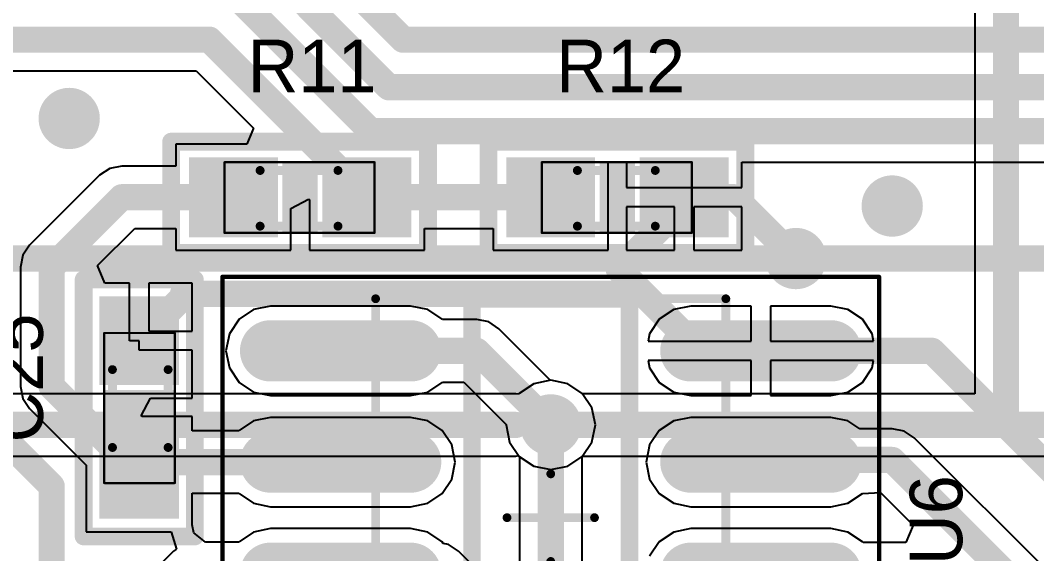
# Model space of a CAD drawing. Header units: millimetres. Extents: x 59 to 152, y 30 to 146.
# Drawn here: x 102.04 to 113.65, y 127.43 to 133.52 of the extents above; entities that cross this region are included whole.
import ezdxf

# ---------------------------------------------------------------- set-up
doc = ezdxf.new("R2010")
doc.units = ezdxf.units.MM
for name, color, linetype in [('BottomLayer', 5, 'Continuous'), ('BottomSolder', 6, 'Continuous'), ('Mechanical13', 56, 'Continuous'), ('Mechanical15', 56, 'Continuous'), ('Mechanical16', 56, 'Continuous'), ('Mechanical6', 56, 'Continuous'), ('MultiLayer', 9, 'Continuous'), ('TopLayer', 1, 'Continuous'), ('TopOverlay', 2, 'Continuous'), ('TopPaste', 8, 'Continuous'), ('TopSolder', 216, 'Continuous'), ('ViaHoleLayer', 16, 'Continuous')]:
    doc.layers.add(name, color=color, linetype=linetype)

# ---------------------------------------------------------------- blocks, each defined once
blk = doc.blocks.new('C0603_197')
at = {"layer": 'Mechanical16'}
for points, const_width in [([(0.864, 0.406), (-0.85, 0.406)], 0.0254), ([(-0.85, -0.4), (-0.85, 0.406)], 0.0254), ([(0.457, 0.33), (-0.432, 0.33)], 0.102), ([(0.864, -0.4), (0.864, 0.406)], 0.0254), ([(0.457, -0.306), (-0.432, -0.306)], 0.102), ([(0.864, -0.4), (-0.85, -0.4)], 0.0254)]:
    blk.add_lwpolyline(points, dxfattribs=dict(at, const_width=const_width))
for points, const_width in [([(-0.856, 0.406, 1), (-0.844, 0.406, 1)], 0.0127), ([(-0.856, 0.406, 1), (-0.844, 0.406, 1)], 0.0127), ([(-0.457, 0.33, 1), (-0.407, 0.33, 1)], 0.0508), ([(0.432, 0.33, 1), (0.483, 0.33, 1)], 0.0508), ([(0.857, 0.406, 1), (0.87, 0.406, 1)], 0.0127), ([(0.857, 0.406, 1), (0.87, 0.406, 1)], 0.0127), ([(-0.457, -0.306, 1), (-0.407, -0.306, 1)], 0.0508), ([(0.432, -0.306, 1), (0.483, -0.306, 1)], 0.0508), ([(-0.856, -0.4, 1), (-0.844, -0.4, 1)], 0.0127), ([(-0.856, -0.4, 1), (-0.844, -0.4, 1)], 0.0127), ([(0.857, -0.4, 1), (0.87, -0.4, 1)], 0.0127), ([(0.857, -0.4, 1), (0.87, -0.4, 1)], 0.0127)]:
    blk.add_lwpolyline(points, format="xyb", close=True, dxfattribs=dict(at, const_width=const_width))
for points in [[(-0.838, -0.401), (-0.431, -0.401), (-0.838, 0.405), (-0.431, 0.405)], [(0.432, -0.401), (0.839, -0.401), (0.432, 0.405), (0.839, 0.405)]]:
    blk.add_solid(points, dxfattribs=at)
at = {"layer": 'Mechanical6'}
blk.add_solid([(-0.2, -0.4), (0.203, -0.4), (-0.2, 0.406), (0.203, 0.406)], dxfattribs=at)
at = {"layer": 'TopLayer'}
for points in [[(-1.219, -0.406), (-0.305, -0.406), (-1.219, 0.406), (-0.305, 0.406)], [(0.305, -0.406), (1.219, -0.406), (0.305, 0.406), (1.219, 0.406)]]:
    blk.add_solid(points, dxfattribs=at)
at = {"layer": 'TopOverlay', "const_width": 0.203}
for points in [[(1.473, 0.635), (-1.46, 0.635)], [(-1.46, -0.635), (-1.46, 0.635)], [(1.473, -0.635), (1.473, 0.635)], [(1.473, -0.635), (-1.46, -0.635)]]:
    blk.add_lwpolyline(points, dxfattribs=at)
at = {"layer": 'TopOverlay', "const_width": 0.102}
for points in [[(-1.511, 0.635, 1), (-1.41, 0.635, 1)], [(-1.511, 0.635, 1), (-1.41, 0.635, 1)], [(1.422, 0.635, 1), (1.524, 0.635, 1)], [(1.422, 0.635, 1), (1.524, 0.635, 1)], [(-1.511, -0.635, 1), (-1.41, -0.635, 1)], [(-1.511, -0.635, 1), (-1.41, -0.635, 1)], [(1.422, -0.635, 1), (1.524, -0.635, 1)], [(1.422, -0.635, 1), (1.524, -0.635, 1)]]:
    blk.add_lwpolyline(points, format="xyb", close=True, dxfattribs=at)
at = {"layer": 'TopPaste'}
for points in [[(-1.219, -0.406), (-0.305, -0.406), (-1.219, 0.406), (-0.305, 0.406)], [(0.305, -0.406), (1.219, -0.406), (0.305, 0.406), (1.219, 0.406)]]:
    blk.add_solid(points, dxfattribs=at)
at = {"layer": 'TopSolder'}
for points in [[(-1.269, -0.456), (-0.255, -0.456), (-1.269, 0.456), (-0.255, 0.456)], [(0.255, -0.456), (1.269, -0.456), (0.255, 0.456), (1.269, 0.456)]]:
    blk.add_solid(points, dxfattribs=at)
blk = doc.blocks.new('R0603_263')
at = {"layer": 'Mechanical16'}
for points, const_width in [([(-0.85, 0.406), (-0.85, -0.4)], 0.0254), ([(0.864, 0.406), (-0.85, 0.406)], 0.0254), ([(0.457, 0.33), (-0.432, 0.33)], 0.102), ([(0.864, 0.406), (0.864, -0.4)], 0.0254), ([(0.457, -0.306), (-0.432, -0.306)], 0.102), ([(0.864, -0.4), (-0.85, -0.4)], 0.0254)]:
    blk.add_lwpolyline(points, dxfattribs=dict(at, const_width=const_width))
for points, const_width in [([(-0.856, 0.406, 1), (-0.844, 0.406, 1)], 0.0127), ([(-0.856, 0.406, 1), (-0.844, 0.406, 1)], 0.0127), ([(-0.457, 0.33, 1), (-0.407, 0.33, 1)], 0.0508), ([(0.432, 0.33, 1), (0.483, 0.33, 1)], 0.0508), ([(0.857, 0.406, 1), (0.87, 0.406, 1)], 0.0127), ([(0.857, 0.406, 1), (0.87, 0.406, 1)], 0.0127), ([(-0.457, -0.306, 1), (-0.407, -0.306, 1)], 0.0508), ([(0.432, -0.306, 1), (0.483, -0.306, 1)], 0.0508), ([(-0.856, -0.4, 1), (-0.844, -0.4, 1)], 0.0127), ([(-0.856, -0.4, 1), (-0.844, -0.4, 1)], 0.0127), ([(0.857, -0.4, 1), (0.87, -0.4, 1)], 0.0127), ([(0.857, -0.4, 1), (0.87, -0.4, 1)], 0.0127)]:
    blk.add_lwpolyline(points, format="xyb", close=True, dxfattribs=dict(at, const_width=const_width))
for points in [[(-0.838, -0.401), (-0.432, -0.401), (-0.838, 0.406), (-0.432, 0.406)], [(0.432, -0.401), (0.838, -0.401), (0.432, 0.406), (0.838, 0.406)]]:
    blk.add_solid(points, dxfattribs=at)
at = {"layer": 'Mechanical6'}
blk.add_solid([(-0.2, -0.4), (0.203, -0.4), (-0.2, 0.406), (0.203, 0.406)], dxfattribs=at)
at = {"layer": 'TopLayer'}
for points in [[(-1.219, -0.406), (-0.305, -0.406), (-1.219, 0.406), (-0.305, 0.406)], [(0.305, -0.406), (1.219, -0.406), (0.305, 0.406), (1.219, 0.406)]]:
    blk.add_solid(points, dxfattribs=at)
at = {"layer": 'TopOverlay', "const_width": 0.203}
for points in [[(-1.46, 0.635), (-1.46, -0.635)], [(1.473, 0.635), (-1.46, 0.635)], [(1.473, 0.635), (1.473, -0.635)], [(1.473, -0.635), (-1.46, -0.635)]]:
    blk.add_lwpolyline(points, dxfattribs=at)
at = {"layer": 'TopOverlay', "const_width": 0.102}
for points in [[(-1.511, 0.635, 1), (-1.41, 0.635, 1)], [(-1.511, 0.635, 1), (-1.41, 0.635, 1)], [(1.422, 0.635, 1), (1.524, 0.635, 1)], [(1.422, 0.635, 1), (1.524, 0.635, 1)], [(-1.511, -0.635, 1), (-1.41, -0.635, 1)], [(-1.511, -0.635, 1), (-1.41, -0.635, 1)], [(1.422, -0.635, 1), (1.524, -0.635, 1)], [(1.422, -0.635, 1), (1.524, -0.635, 1)]]:
    blk.add_lwpolyline(points, format="xyb", close=True, dxfattribs=at)
at = {"layer": 'TopPaste'}
for points in [[(-1.219, -0.406), (-0.305, -0.406), (-1.219, 0.406), (-0.305, 0.406)], [(0.305, -0.406), (1.219, -0.406), (0.305, 0.406), (1.219, 0.406)]]:
    blk.add_solid(points, dxfattribs=at)
at = {"layer": 'TopSolder'}
for points in [[(-1.269, -0.456), (-0.255, -0.456), (-1.269, 0.456), (-0.255, 0.456)], [(0.255, -0.456), (1.269, -0.456), (0.255, 0.456), (1.269, 0.456)]]:
    blk.add_solid(points, dxfattribs=at)
blk = doc.blocks.new('R0603_264')
at = {"layer": 'Mechanical16'}
for points, const_width in [([(-0.85, 0.406), (-0.85, -0.4)], 0.0254), ([(0.864, 0.406), (-0.85, 0.406)], 0.0254), ([(0.457, 0.33), (-0.432, 0.33)], 0.102), ([(0.864, 0.406), (0.864, -0.4)], 0.0254), ([(0.457, -0.306), (-0.432, -0.306)], 0.102), ([(0.864, -0.4), (-0.85, -0.4)], 0.0254)]:
    blk.add_lwpolyline(points, dxfattribs=dict(at, const_width=const_width))
for points, const_width in [([(-0.856, 0.406, 1), (-0.844, 0.406, 1)], 0.0127), ([(-0.856, 0.406, 1), (-0.844, 0.406, 1)], 0.0127), ([(-0.457, 0.33, 1), (-0.407, 0.33, 1)], 0.0508), ([(0.432, 0.33, 1), (0.483, 0.33, 1)], 0.0508), ([(0.857, 0.406, 1), (0.87, 0.406, 1)], 0.0127), ([(0.857, 0.406, 1), (0.87, 0.406, 1)], 0.0127), ([(-0.457, -0.306, 1), (-0.407, -0.306, 1)], 0.0508), ([(0.432, -0.306, 1), (0.483, -0.306, 1)], 0.0508), ([(-0.856, -0.4, 1), (-0.844, -0.4, 1)], 0.0127), ([(-0.856, -0.4, 1), (-0.844, -0.4, 1)], 0.0127), ([(0.857, -0.4, 1), (0.87, -0.4, 1)], 0.0127), ([(0.857, -0.4, 1), (0.87, -0.4, 1)], 0.0127)]:
    blk.add_lwpolyline(points, format="xyb", close=True, dxfattribs=dict(at, const_width=const_width))
for points in [[(-0.837, -0.4), (-0.431, -0.4), (-0.837, 0.406), (-0.431, 0.406)], [(0.433, -0.4), (0.839, -0.4), (0.433, 0.406), (0.839, 0.406)]]:
    blk.add_solid(points, dxfattribs=at)
at = {"layer": 'Mechanical6'}
blk.add_solid([(-0.2, -0.4), (0.203, -0.4), (-0.2, 0.406), (0.203, 0.406)], dxfattribs=at)
at = {"layer": 'TopLayer'}
for points in [[(-1.219, -0.406), (-0.305, -0.406), (-1.219, 0.406), (-0.305, 0.406)], [(0.305, -0.406), (1.219, -0.406), (0.305, 0.406), (1.219, 0.406)]]:
    blk.add_solid(points, dxfattribs=at)
at = {"layer": 'TopOverlay', "const_width": 0.203}
for points in [[(-1.46, 0.635), (-1.46, -0.635)], [(1.473, 0.635), (-1.46, 0.635)], [(1.473, 0.635), (1.473, -0.635)], [(1.473, -0.635), (-1.46, -0.635)]]:
    blk.add_lwpolyline(points, dxfattribs=at)
at = {"layer": 'TopOverlay', "const_width": 0.102}
for points in [[(-1.511, 0.635, 1), (-1.41, 0.635, 1)], [(-1.511, 0.635, 1), (-1.41, 0.635, 1)], [(1.422, 0.635, 1), (1.524, 0.635, 1)], [(1.422, 0.635, 1), (1.524, 0.635, 1)], [(-1.511, -0.635, 1), (-1.41, -0.635, 1)], [(-1.511, -0.635, 1), (-1.41, -0.635, 1)], [(1.422, -0.635, 1), (1.524, -0.635, 1)], [(1.422, -0.635, 1), (1.524, -0.635, 1)]]:
    blk.add_lwpolyline(points, format="xyb", close=True, dxfattribs=at)
at = {"layer": 'TopPaste'}
for points in [[(-1.219, -0.406), (-0.305, -0.406), (-1.219, 0.406), (-0.305, 0.406)], [(0.305, -0.406), (1.219, -0.406), (0.305, 0.406), (1.219, 0.406)]]:
    blk.add_solid(points, dxfattribs=at)
at = {"layer": 'TopSolder'}
for points in [[(-1.269, -0.456), (-0.255, -0.456), (-1.269, 0.456), (-0.255, 0.456)], [(0.255, -0.456), (1.269, -0.456), (0.255, 0.456), (1.269, 0.456)]]:
    blk.add_solid(points, dxfattribs=at)
blk = doc.blocks.new('ADI_R_8_N_308')
at = {"layer": 'Mechanical13', "const_width": 0.1}
for points in [[(2, 2.5), (-2, 2.5)], [(-2, 2.5), (-2, -2.5)], [(2, 2.5), (2, -2.5)], [(2, -2.5), (-2, -2.5)]]:
    blk.add_lwpolyline(points, dxfattribs=at)
at = {"layer": 'Mechanical13'}
for points, const_width in [([(-2.025, 2.5, 1), (-1.975, 2.5, 1)], 0.05), ([(-2.025, 2.5, 1), (-1.975, 2.5, 1)], 0.05), ([(1.975, 2.5, 1), (2.025, 2.5, 1)], 0.05), ([(1.975, 2.5, 1), (2.025, 2.5, 1)], 0.05), ([(-0.6, 1.6, 1), (-1.6, 1.6, 1)], 0.1), ([(-1.625, 1.6, 1), (-1.575, 1.6, 1)], 0.05), ([(-0.625, 1.6, 1), (-0.575, 1.6, 1)], 0.05), ([(-2.025, -2.5, 1), (-1.975, -2.5, 1)], 0.05), ([(-2.025, -2.5, 1), (-1.975, -2.5, 1)], 0.05), ([(1.975, -2.5, 1), (2.025, -2.5, 1)], 0.05), ([(1.975, -2.5, 1), (2.025, -2.5, 1)], 0.05)]:
    blk.add_lwpolyline(points, format="xyb", close=True, dxfattribs=dict(at, const_width=const_width))
at = {"layer": 'Mechanical15'}
for points, const_width in [([(3.75, 2.75), (-3.75, 2.75)], 0.05), ([(-3.75, 2.75), (-3.75, -2.75)], 0.05), ([(3.75, 2.75), (3.75, -2.75)], 0.05), ([(0, 0.5), (0, -0.5)], 0.1), ([(0.5, 0), (-0.5, 0)], 0.1), ([(3.75, -2.75), (-3.75, -2.75)], 0.05)]:
    blk.add_lwpolyline(points, dxfattribs=dict(at, const_width=const_width))
for points, const_width in [([(-3.762, 2.75, 1), (-3.738, 2.75, 1)], 0.025), ([(-3.762, 2.75, 1), (-3.738, 2.75, 1)], 0.025), ([(3.738, 2.75, 1), (3.762, 2.75, 1)], 0.025), ([(3.738, 2.75, 1), (3.762, 2.75, 1)], 0.025), ([(-0.025, 0.5, 1), (0.025, 0.5, 1)], 0.05), ([(-0.525, 0, 1), (-0.475, 0, 1)], 0.05), ([(0.475, 0, 1), (0.525, 0, 1)], 0.05), ([(-0.025, -0.5, 1), (0.025, -0.5, 1)], 0.05), ([(-3.762, -2.75, 1), (-3.738, -2.75, 1)], 0.025), ([(-3.762, -2.75, 1), (-3.738, -2.75, 1)], 0.025), ([(3.738, -2.75, 1), (3.762, -2.75, 1)], 0.025), ([(3.738, -2.75, 1), (3.762, -2.75, 1)], 0.025)]:
    blk.add_lwpolyline(points, format="xyb", close=True, dxfattribs=dict(at, const_width=const_width))
at = {"layer": 'TopLayer', "const_width": 0.6}
for points in [[(-3.2, 1.905), (-1.6, 1.905)], [(1.6, 1.905), (3.2, 1.905)], [(-3.2, 0.635), (-1.6, 0.635)], [(1.6, 0.635), (3.2, 0.635)], [(-3.2, -0.635), (-1.6, -0.635)], [(1.6, -0.635), (3.2, -0.635)], [(-3.2, -1.905), (-1.6, -1.905)], [(1.6, -1.905), (3.2, -1.905)]]:
    blk.add_lwpolyline(points, dxfattribs=at)
at = {"layer": 'TopLayer', "const_width": 0.3}
for points in [[(-3.35, 1.905, 1), (-3.05, 1.905, 1)], [(-1.75, 1.905, 1), (-1.45, 1.905, 1)], [(1.45, 1.905, 1), (1.75, 1.905, 1)], [(3.05, 1.905, 1), (3.35, 1.905, 1)], [(-3.35, 0.635, 1), (-3.05, 0.635, 1)], [(-1.75, 0.635, 1), (-1.45, 0.635, 1)], [(1.45, 0.635, 1), (1.75, 0.635, 1)], [(3.05, 0.635, 1), (3.35, 0.635, 1)], [(-3.35, -0.635, 1), (-3.05, -0.635, 1)], [(-1.75, -0.635, 1), (-1.45, -0.635, 1)], [(1.45, -0.635, 1), (1.75, -0.635, 1)], [(3.05, -0.635, 1), (3.35, -0.635, 1)], [(-3.35, -1.905, 1), (-3.05, -1.905, 1)], [(-1.75, -1.905, 1), (-1.45, -1.905, 1)], [(1.45, -1.905, 1), (1.75, -1.905, 1)], [(3.05, -1.905, 1), (3.35, -1.905, 1)]]:
    blk.add_lwpolyline(points, format="xyb", close=True, dxfattribs=at)
at = {"layer": 'TopOverlay'}
for points, const_width in [([(-2.275, 2.755, 1), (-2.525, 2.755, 1)], 0.25), ([(-2.588, 2.755, 1), (-2.463, 2.755, 1)], 0.125), ([(-2.337, 2.755, 1), (-2.213, 2.755, 1)], 0.125), ([(-0.95, 2.5, 1), (-0.85, 2.5, 1)], 0.1), ([(-0.95, 2.5, 1), (-0.85, 2.5, 1)], 0.1), ([(0.85, 2.5, 1), (0.95, 2.5, 1)], 0.1), ([(0.85, 2.5, 1), (0.95, 2.5, 1)], 0.1), ([(-0.95, -2.5, 1), (-0.85, -2.5, 1)], 0.1), ([(-0.95, -2.5, 1), (-0.85, -2.5, 1)], 0.1), ([(0.85, -2.5, 1), (0.95, -2.5, 1)], 0.1), ([(0.85, -2.5, 1), (0.95, -2.5, 1)], 0.1)]:
    blk.add_lwpolyline(points, format="xyb", close=True, dxfattribs=dict(at, const_width=const_width))
at = {"layer": 'TopOverlay', "const_width": 0.2}
for points in [[(0.9, 2.5), (-0.9, 2.5)], [(-0.9, 2.5), (-0.9, -2.5)], [(0.9, 2.5), (0.9, -2.5)], [(0.9, -2.5), (-0.9, -2.5)]]:
    blk.add_lwpolyline(points, dxfattribs=at)
at = {"layer": 'TopPaste', "const_width": 0.6}
for points in [[(-3.2, 1.905), (-1.6, 1.905)], [(1.6, 1.905), (3.2, 1.905)], [(-3.2, 0.635), (-1.6, 0.635)], [(1.6, 0.635), (3.2, 0.635)], [(-3.2, -0.635), (-1.6, -0.635)], [(1.6, -0.635), (3.2, -0.635)], [(-3.2, -1.905), (-1.6, -1.905)], [(1.6, -1.905), (3.2, -1.905)]]:
    blk.add_lwpolyline(points, dxfattribs=at)
at = {"layer": 'TopPaste', "const_width": 0.3}
for points in [[(-3.35, 1.905, 1), (-3.05, 1.905, 1)], [(-1.75, 1.905, 1), (-1.45, 1.905, 1)], [(1.45, 1.905, 1), (1.75, 1.905, 1)], [(3.05, 1.905, 1), (3.35, 1.905, 1)], [(-3.35, 0.635, 1), (-3.05, 0.635, 1)], [(-1.75, 0.635, 1), (-1.45, 0.635, 1)], [(1.45, 0.635, 1), (1.75, 0.635, 1)], [(3.05, 0.635, 1), (3.35, 0.635, 1)], [(-3.35, -0.635, 1), (-3.05, -0.635, 1)], [(-1.75, -0.635, 1), (-1.45, -0.635, 1)], [(1.45, -0.635, 1), (1.75, -0.635, 1)], [(3.05, -0.635, 1), (3.35, -0.635, 1)], [(-3.35, -1.905, 1), (-3.05, -1.905, 1)], [(-1.75, -1.905, 1), (-1.45, -1.905, 1)], [(1.45, -1.905, 1), (1.75, -1.905, 1)], [(3.05, -1.905, 1), (3.35, -1.905, 1)]]:
    blk.add_lwpolyline(points, format="xyb", close=True, dxfattribs=at)
at = {"layer": 'TopSolder', "const_width": 0.7}
for points in [[(-3.2, 1.905), (-1.6, 1.905)], [(1.6, 1.905), (3.2, 1.905)], [(-3.2, 0.635), (-1.6, 0.635)], [(1.6, 0.635), (3.2, 0.635)], [(-3.2, -0.635), (-1.6, -0.635)], [(1.6, -0.635), (3.2, -0.635)], [(-3.2, -1.905), (-1.6, -1.905)], [(1.6, -1.905), (3.2, -1.905)]]:
    blk.add_lwpolyline(points, dxfattribs=at)
at = {"layer": 'TopSolder', "const_width": 0.35}
for points in [[(-3.375, 1.905, 1), (-3.025, 1.905, 1)], [(-1.775, 1.905, 1), (-1.425, 1.905, 1)], [(1.425, 1.905, 1), (1.775, 1.905, 1)], [(3.025, 1.905, 1), (3.375, 1.905, 1)], [(-3.375, 0.635, 1), (-3.025, 0.635, 1)], [(-1.775, 0.635, 1), (-1.425, 0.635, 1)], [(1.425, 0.635, 1), (1.775, 0.635, 1)], [(3.025, 0.635, 1), (3.375, 0.635, 1)], [(-3.375, -0.635, 1), (-3.025, -0.635, 1)], [(-1.775, -0.635, 1), (-1.425, -0.635, 1)], [(1.425, -0.635, 1), (1.775, -0.635, 1)], [(3.025, -0.635, 1), (3.375, -0.635, 1)], [(-3.375, -1.905, 1), (-3.025, -1.905, 1)], [(-1.775, -1.905, 1), (-1.425, -1.905, 1)], [(1.425, -1.905, 1), (1.775, -1.905, 1)], [(3.025, -1.905, 1), (3.375, -1.905, 1)]]:
    blk.add_lwpolyline(points, format="xyb", close=True, dxfattribs=at)

msp = doc.modelspace()

# ---------------------------------------------------------------- linework, layer by layer
at = {"layer": 'BottomLayer'}
for p, q in [((112.943, 134.537), (112.943, 129.257)), ((107.905, 129.371), (107.74, 129.26)), ((108.1, 129.41), (107.905, 129.371)), ((108.295, 129.371), (108.1, 129.41)), ((108.46, 129.26), (108.295, 129.371)), ((107.7, 129.257), (97.463, 129.257)), ((107.733, 129.25), (107.7, 129.257)), ((107.74, 129.26), (107.733, 129.25)), ((108.463, 129.257), (108.46, 129.26)), ((112.943, 129.257), (108.463, 129.257)), ((97.463, 128.543), (107.7, 128.543)), ((107.7, 128.543), (107.733, 128.55)), ((107.733, 128.55), (107.74, 128.54)), ((107.74, 128.54), (107.905, 128.429)), ((108.295, 128.429), (108.46, 128.54)), ((108.46, 128.54), (108.463, 128.543)), ((108.463, 128.543), (120.037, 128.543)), ((107.905, 128.429), (108.1, 128.39)), ((108.1, 128.39), (108.295, 128.429))]:
    msp.add_line(p, q, dxfattribs=at)
at = {"layer": 'BottomLayer', "const_width": 0.3}
for points in [[(113.3, 128.9), (113.3, 134.8)], [(101.7, 130.8), (110.9, 130.8)], [(97.1, 128.9), (107.7, 128.9)], [(108.1, 128.9), (113.3, 128.9)], [(113.3, 128.9), (120.4, 128.9)]]:
    msp.add_lwpolyline(points, dxfattribs=at)
at = {"layer": 'BottomLayer'}
for points, const_width in [([(102.45, 132.4, 1), (102.75, 132.4, 1)], 0.3), ([(111.85, 131.4, 1), (112.15, 131.4, 1)], 0.3), ([(110.75, 130.8, 1), (111.05, 130.8, 1)], 0.3), ([(110.825, 130.8, 1), (110.975, 130.8, 1)], 0.15), ([(107.95, 128.9, 1), (108.25, 128.9, 1)], 0.3), ([(107.625, 128.9, 1), (107.775, 128.9, 1)], 0.15), ([(108.025, 128.9, 1), (108.175, 128.9, 1)], 0.15), ([(113.225, 128.9, 1), (113.375, 128.9, 1)], 0.15), ([(113.225, 128.9, 1), (113.375, 128.9, 1)], 0.15), ([(113.225, 128.9, 1), (113.375, 128.9, 1)], 0.15)]:
    msp.add_lwpolyline(points, format="xyb", close=True, dxfattribs=dict(at, const_width=const_width))
at = {"layer": 'BottomSolder', "const_width": 0.35}
for points in [[(102.425, 132.4, 1), (102.775, 132.4, 1)], [(111.825, 131.4, 1), (112.175, 131.4, 1)], [(110.725, 130.8, 1), (111.075, 130.8, 1)], [(107.925, 128.9, 1), (108.275, 128.9, 1)]]:
    msp.add_lwpolyline(points, format="xyb", close=True, dxfattribs=at)
at = {"layer": 'MultiLayer', "const_width": 0.3}
for points in [[(102.45, 132.4, 1), (102.75, 132.4, 1)], [(111.85, 131.4, 1), (112.15, 131.4, 1)], [(110.75, 130.8, 1), (111.05, 130.8, 1)], [(107.95, 128.9, 1), (108.25, 128.9, 1)]]:
    msp.add_lwpolyline(points, format="xyb", close=True, dxfattribs=at)
at = {"layer": 'TopLayer'}
for p, q in [((100.919, 132.943), (104.052, 132.943)), ((104.052, 132.943), (104.704, 132.291)), ((104.704, 132.291), (104.628, 132.106)), ((104.628, 132.106), (103.819, 132.106)), ((103.819, 132.106), (103.819, 131.857)), ((108.757, 130.894), (108.757, 131.9)), ((108.757, 131.9), (108.967, 131.9)), ((108.967, 131.9), (108.967, 131.61)), ((110.281, 131.61), (110.281, 131.9)), ((110.281, 131.9), (114.82, 131.9)), ((103.063, 131.83), (102.948, 131.752)), ((103.2, 131.857), (103.063, 131.83)), ((103.819, 131.857), (103.2, 131.857)), ((102.948, 131.752), (102.148, 130.952)), ((108.967, 131.61), (109.624, 131.61)), ((109.624, 131.61), (110.281, 131.61)), ((105.133, 131.371), (105.333, 131.478)), ((105.333, 131.478), (105.343, 131.471)), ((105.343, 131.471), (105.343, 130.894)), ((105.133, 130.894), (105.133, 131.371)), ((109.514, 131.39), (108.967, 131.39)), ((108.967, 131.39), (108.967, 130.894)), ((109.514, 130.894), (109.514, 131.39)), ((110.281, 131.39), (109.734, 131.39)), ((109.734, 131.39), (109.734, 130.894)), ((110.281, 130.894), (110.281, 131.39)), ((102.924, 130.719), (103.348, 131.143)), ((103.348, 131.143), (103.819, 131.143)), ((103.819, 131.143), (103.819, 130.894)), ((106.657, 130.894), (106.657, 131.143)), ((106.657, 131.143), (107.443, 131.143)), ((107.443, 131.143), (107.443, 130.894)), ((102.148, 130.952), (102.07, 130.837)), ((102.07, 130.837), (102.043, 130.7)), ((103.819, 130.894), (105.133, 130.894)), ((105.343, 130.894), (106.657, 130.894)), ((107.443, 130.894), (108.757, 130.894)), ((108.967, 130.894), (109.514, 130.894)), ((109.734, 130.894), (110.281, 130.894)), ((103.007, 130.519), (102.924, 130.719)), ((102.043, 130.7), (102.043, 129.338)), ((103.29, 130.519), (103.007, 130.519)), ((103.29, 129.862), (103.29, 130.519)), ((104.006, 130.519), (103.51, 130.519)), ((103.51, 130.519), (103.51, 129.972)), ((104.006, 129.972), (104.006, 130.519)), ((104.9, 130.256), (104.705, 130.217)), ((106.5, 130.256), (104.9, 130.256)), ((106.695, 130.217), (106.5, 130.256)), ((109.7, 130.256), (109.505, 130.217)), ((110.39, 130.256), (109.7, 130.256)), ((110.39, 129.856), (110.39, 130.256)), ((111.3, 130.256), (110.61, 130.256)), ((110.61, 130.256), (110.61, 129.856)), ((111.495, 130.217), (111.3, 130.256)), ((104.705, 130.217), (104.54, 130.106)), ((106.86, 130.106), (106.695, 130.217)), ((109.505, 130.217), (109.34, 130.106)), ((111.66, 130.106), (111.495, 130.217)), ((104.54, 130.106), (104.429, 129.941)), ((106.863, 130.103), (106.86, 130.106)), ((107.254, 130.103), (106.863, 130.103)), ((107.391, 130.076), (107.254, 130.103)), ((107.506, 129.998), (107.391, 130.076)), ((109.34, 130.106), (109.229, 129.941)), ((111.771, 129.941), (111.66, 130.106)), ((103.51, 129.972), (104.006, 129.972)), ((104.429, 129.941), (104.39, 129.746)), ((108.096, 129.409), (107.506, 129.998)), ((109.229, 129.941), (109.212, 129.856)), ((111.788, 129.856), (111.771, 129.941)), ((103.4, 129.862), (103.29, 129.862)), ((103.4, 129.752), (103.4, 129.862)), ((109.212, 129.856), (110.39, 129.856)), ((110.61, 129.856), (111.788, 129.856)), ((104.006, 129.752), (103.4, 129.752)), ((104.006, 129.205), (104.006, 129.752)), ((104.39, 129.746), (104.429, 129.551)), ((104.429, 129.551), (104.54, 129.386)), ((110.39, 129.636), (109.212, 129.636)), ((109.212, 129.636), (109.229, 129.551)), ((109.229, 129.551), (109.34, 129.386)), ((110.39, 129.236), (110.39, 129.636)), ((111.788, 129.636), (110.61, 129.636)), ((110.61, 129.636), (110.61, 129.236)), ((111.66, 129.386), (111.771, 129.551)), ((111.771, 129.551), (111.788, 129.636)), ((102.043, 129.338), (102.07, 129.201)), ((104.54, 129.386), (104.705, 129.275)), ((106.695, 129.275), (106.86, 129.386)), ((106.86, 129.386), (106.863, 129.389)), ((106.863, 129.389), (107.106, 129.389)), ((107.106, 129.389), (107.591, 128.904)), ((108.1, 129.41), (108.096, 129.409)), ((108.295, 129.371), (108.1, 129.41)), ((108.46, 129.26), (108.295, 129.371)), ((109.34, 129.386), (109.505, 129.275)), ((111.495, 129.275), (111.66, 129.386)), ((102.07, 129.201), (102.148, 129.086)), ((103.422, 129.005), (103.529, 129.205)), ((103.529, 129.205), (104.006, 129.205)), ((104.705, 129.275), (104.9, 129.236)), ((104.9, 129.236), (106.5, 129.236)), ((106.5, 129.236), (106.695, 129.275)), ((108.571, 129.095), (108.46, 129.26)), ((109.505, 129.275), (109.7, 129.236)), ((109.7, 129.236), (110.39, 129.236)), ((110.61, 129.236), (111.3, 129.236)), ((111.3, 129.236), (111.495, 129.275)), ((102.148, 129.086), (102.794, 128.44)), ((108.61, 128.9), (108.571, 129.095)), ((103.429, 128.995), (103.422, 129.005)), ((104.006, 128.995), (103.429, 128.995)), ((104.006, 128.833), (104.006, 128.995)), ((104.9, 128.986), (104.705, 128.947)), ((106.5, 128.986), (104.9, 128.986)), ((106.695, 128.947), (106.5, 128.986)), ((109.7, 128.986), (109.505, 128.947)), ((111.3, 128.986), (109.7, 128.986)), ((111.495, 128.947), (111.3, 128.986)), ((104.705, 128.947), (104.54, 128.836)), ((106.86, 128.836), (106.695, 128.947)), ((107.591, 128.904), (107.59, 128.9)), ((107.59, 128.9), (107.629, 128.705)), ((108.571, 128.705), (108.61, 128.9)), ((109.505, 128.947), (109.34, 128.836)), ((111.63, 128.857), (111.495, 128.947)), ((112, 128.857), (111.63, 128.857)), ((112.137, 128.83), (112, 128.857)), ((104.537, 128.833), (104.006, 128.833)), ((104.54, 128.836), (104.537, 128.833)), ((106.971, 128.671), (106.86, 128.836)), ((109.34, 128.836), (109.229, 128.671)), ((112.252, 128.752), (112.137, 128.83)), ((113.852, 127.152), (112.252, 128.752)), ((107.01, 128.476), (106.971, 128.671)), ((107.629, 128.705), (107.74, 128.54)), ((108.46, 128.54), (108.571, 128.705)), ((109.229, 128.671), (109.19, 128.476)), ((107.74, 128.54), (107.743, 128.537)), ((107.743, 128.537), (107.743, 127.2)), ((108.457, 128.537), (108.46, 128.54)), ((108.457, 127.348), (108.457, 128.537)), ((102.794, 128.44), (102.794, 127.681)), ((106.971, 128.281), (107.01, 128.476)), ((109.19, 128.476), (109.229, 128.281)), ((106.86, 128.116), (106.971, 128.281)), ((109.229, 128.281), (109.34, 128.116)), ((104.006, 127.759), (104.006, 128.119)), ((104.006, 128.119), (104.537, 128.119)), ((104.537, 128.119), (104.54, 128.116)), ((104.54, 128.116), (104.705, 128.005)), ((106.695, 128.005), (106.86, 128.116)), ((109.34, 128.116), (109.505, 128.005)), ((111.495, 128.005), (111.66, 128.116)), ((111.66, 128.116), (111.662, 128.118)), ((111.662, 128.118), (111.865, 128.13)), ((111.865, 128.13), (112.238, 127.757)), ((104.705, 128.005), (104.9, 127.966)), ((104.9, 127.966), (106.5, 127.966)), ((106.5, 127.966), (106.695, 128.005)), ((109.505, 128.005), (109.7, 127.966)), ((109.7, 127.966), (111.3, 127.966)), ((111.3, 127.966), (111.495, 128.005)), ((104.024, 127.667), (104.006, 127.759)), ((104.9, 127.716), (104.705, 127.677)), ((106.5, 127.716), (104.9, 127.716)), ((106.695, 127.677), (106.5, 127.716)), ((109.7, 127.716), (109.505, 127.677)), ((111.3, 127.716), (109.7, 127.716)), ((111.495, 127.677), (111.3, 127.716)), ((112.238, 127.757), (112.156, 127.557)), ((102.794, 127.681), (103.765, 127.681)), ((103.765, 127.681), (103.825, 127.481)), ((104.158, 127.563), (104.024, 127.667)), ((104.705, 127.677), (104.54, 127.566)), ((106.86, 127.566), (106.695, 127.677)), ((109.505, 127.677), (109.34, 127.566)), ((111.66, 127.566), (111.495, 127.677)), ((103.792, 127.458), (103.553, 127.219)), ((103.825, 127.481), (103.792, 127.458)), ((104.537, 127.563), (104.158, 127.563)), ((104.54, 127.566), (104.537, 127.563)), ((106.873, 127.547), (106.86, 127.566)), ((106.931, 127.536), (106.873, 127.547)), ((107.046, 127.458), (106.931, 127.536)), ((107.952, 126.552), (107.046, 127.458)), ((109.34, 127.566), (109.229, 127.401)), ((111.667, 127.557), (111.66, 127.566)), ((112.156, 127.557), (111.667, 127.557))]:
    msp.add_line(p, q, dxfattribs=at)
at = {"layer": 'TopLayer', "const_width": 0.3}
for points in [[(104.914, 134.8), (106.414, 133.3)], [(104.707, 134.3), (106.251, 132.756)], [(104.5, 133.8), (106.044, 132.256)], [(100.162, 133.3), (104.2, 133.3)], [(104.2, 133.3), (106, 131.5)], [(106.414, 133.3), (132.8, 133.3)], [(106.251, 132.756), (128.206, 132.756)], [(106.044, 132.256), (118.406, 132.256)], [(102.4, 130.7), (103.2, 131.5)], [(103.2, 131.5), (104.476, 131.5)], [(106, 131.5), (108.1, 131.5)], [(109.662, 131.462), (109.7, 131.5)], [(109.7, 131.5), (110.2, 131.5)], [(110.2, 131.5), (110.9, 130.8)], [(108.877, 130.677), (109.662, 131.462)], [(110.9, 130.8), (113.9, 130.8)], [(102.4, 129.338), (102.4, 130.7)], [(108.877, 130.677), (109.158, 130.396)], [(103.4, 129.862), (103.9, 130.362)], [(103.9, 130.396), (109.158, 130.396)], [(103.9, 130.362), (103.9, 130.396)], [(109.158, 130.396), (109.808, 129.746)], [(100.854, 129.746), (102.4, 128.2)], [(105.7, 129.746), (107.254, 129.746)], [(107.254, 129.746), (108.1, 128.9)], [(109.808, 129.746), (110.5, 129.746)], [(110.5, 129.746), (112.454, 129.746)], [(112.454, 129.746), (114.4, 127.8)], [(102.4, 129.338), (103.4, 128.338)], [(108.1, 127.2), (108.1, 128.9)], [(103.562, 128.476), (105.7, 128.476)], [(110.5, 128.476), (110.524, 128.5)], [(110.524, 128.5), (112, 128.5)], [(112, 128.5), (113.6, 126.9)], [(102.4, 126.038), (102.4, 128.2)]]:
    msp.add_lwpolyline(points, dxfattribs=at)
at = {"layer": 'TopLayer'}
for points, const_width in [([(104.125, 133.3, 1), (104.275, 133.3, 1)], 0.15), ([(104.125, 133.3, 1), (104.275, 133.3, 1)], 0.15), ([(106.339, 133.3, 1), (106.489, 133.3, 1)], 0.15), ([(106.339, 133.3, 1), (106.489, 133.3, 1)], 0.15), ([(106.176, 132.756, 1), (106.326, 132.756, 1)], 0.15), ([(106.176, 132.756, 1), (106.326, 132.756, 1)], 0.15), ([(102.45, 132.4, 1), (102.75, 132.4, 1)], 0.3), ([(105.969, 132.256, 1), (106.119, 132.256, 1)], 0.15), ([(105.969, 132.256, 1), (106.119, 132.256, 1)], 0.15), ([(103.125, 131.5, 1), (103.275, 131.5, 1)], 0.15), ([(103.125, 131.5, 1), (103.275, 131.5, 1)], 0.15), ([(104.401, 131.5, 1), (104.551, 131.5, 1)], 0.15), ([(105.925, 131.5, 1), (106.075, 131.5, 1)], 0.15), ([(105.925, 131.5, 1), (106.075, 131.5, 1)], 0.15), ([(108.025, 131.5, 1), (108.175, 131.5, 1)], 0.15), ([(109.625, 131.5, 1), (109.775, 131.5, 1)], 0.15), ([(109.625, 131.5, 1), (109.775, 131.5, 1)], 0.15), ([(110.125, 131.5, 1), (110.275, 131.5, 1)], 0.15), ([(110.125, 131.5, 1), (110.275, 131.5, 1)], 0.15), ([(111.85, 131.4, 1), (112.15, 131.4, 1)], 0.3), ([(109.587, 131.462, 1), (109.737, 131.462, 1)], 0.15), ([(109.587, 131.462, 1), (109.737, 131.462, 1)], 0.15), ([(110.75, 130.8, 1), (111.05, 130.8, 1)], 0.3), ([(110.825, 130.8, 1), (110.975, 130.8, 1)], 0.15), ([(110.825, 130.8, 1), (110.975, 130.8, 1)], 0.15), ([(102.325, 130.7, 1), (102.475, 130.7, 1)], 0.15), ([(102.325, 130.7, 1), (102.475, 130.7, 1)], 0.15), ([(108.802, 130.677, 1), (108.952, 130.677, 1)], 0.15), ([(108.802, 130.677, 1), (108.952, 130.677, 1)], 0.15), ([(103.825, 130.396, 1), (103.975, 130.396, 1)], 0.15), ([(103.825, 130.396, 1), (103.975, 130.396, 1)], 0.15), ([(103.825, 130.362, 1), (103.975, 130.362, 1)], 0.15), ([(103.825, 130.362, 1), (103.975, 130.362, 1)], 0.15), ([(109.083, 130.396, 1), (109.233, 130.396, 1)], 0.15), ([(109.083, 130.396, 1), (109.233, 130.396, 1)], 0.15), ([(109.083, 130.396, 1), (109.233, 130.396, 1)], 0.15), ([(103.325, 129.862, 1), (103.475, 129.862, 1)], 0.15), ([(105.625, 129.746, 1), (105.775, 129.746, 1)], 0.15), ([(107.179, 129.746, 1), (107.329, 129.746, 1)], 0.15), ([(107.179, 129.746, 1), (107.329, 129.746, 1)], 0.15), ([(109.733, 129.746, 1), (109.883, 129.746, 1)], 0.15), ([(109.733, 129.746, 1), (109.883, 129.746, 1)], 0.15), ([(110.425, 129.746, 1), (110.575, 129.746, 1)], 0.15), ([(110.425, 129.746, 1), (110.575, 129.746, 1)], 0.15), ([(112.379, 129.746, 1), (112.529, 129.746, 1)], 0.15), ([(112.379, 129.746, 1), (112.529, 129.746, 1)], 0.15), ([(102.325, 129.338, 1), (102.475, 129.338, 1)], 0.15), ([(102.325, 129.338, 1), (102.475, 129.338, 1)], 0.15), ([(107.95, 128.9, 1), (108.25, 128.9, 1)], 0.3), ([(108.025, 128.9, 1), (108.175, 128.9, 1)], 0.15), ([(108.025, 128.9, 1), (108.175, 128.9, 1)], 0.15), ([(103.487, 128.476, 1), (103.637, 128.476, 1)], 0.15), ([(105.625, 128.476, 1), (105.775, 128.476, 1)], 0.15), ([(110.425, 128.476, 1), (110.575, 128.476, 1)], 0.15), ([(110.449, 128.5, 1), (110.599, 128.5, 1)], 0.15), ([(110.449, 128.5, 1), (110.599, 128.5, 1)], 0.15), ([(111.925, 128.5, 1), (112.075, 128.5, 1)], 0.15), ([(111.925, 128.5, 1), (112.075, 128.5, 1)], 0.15), ([(103.325, 128.338, 1), (103.475, 128.338, 1)], 0.15), ([(102.325, 128.2, 1), (102.475, 128.2, 1)], 0.15), ([(102.325, 128.2, 1), (102.475, 128.2, 1)], 0.15)]:
    msp.add_lwpolyline(points, format="xyb", close=True, dxfattribs=dict(at, const_width=const_width))
at = {"layer": 'TopSolder', "const_width": 0.35}
for points in [[(102.425, 132.4, 1), (102.775, 132.4, 1)], [(111.825, 131.4, 1), (112.175, 131.4, 1)], [(110.725, 130.8, 1), (111.075, 130.8, 1)], [(107.925, 128.9, 1), (108.275, 128.9, 1)]]:
    msp.add_lwpolyline(points, format="xyb", close=True, dxfattribs=at)
at = {"layer": 'ViaHoleLayer', "const_width": 0.15}
for points in [[(102.525, 132.4, 1), (102.675, 132.4, 1)], [(111.925, 131.4, 1), (112.075, 131.4, 1)], [(110.825, 130.8, 1), (110.975, 130.8, 1)], [(108.025, 128.9, 1), (108.175, 128.9, 1)]]:
    msp.add_lwpolyline(points, format="xyb", close=True, dxfattribs=at)

# ---------------------------------------------------------------- block references
for name, p, rotation in [('R0603_263', (105.238, 131.5), 180), ('R0603_264', (108.862, 131.5), 180), ('C0603_197', (103.4, 129.1), 270), ('ADI_R_8_N_308', (108.1, 127.841), 180)]:
    msp.add_blockref(name, p, dxfattribs=dict(rotation=rotation))

# ---------------------------------------------------------------- texts
at = {"layer": 'TopOverlay'}
for s, p in [('R11', (104.638, 132.7)), ('R12', (108.162, 132.7))]:
    msp.add_text(s, height=0.6, dxfattribs=at).set_placement(p)
for s, p in [('C25', (102.3, 128.7)), ('U6', (112.8, 127.3))]:
    msp.add_text(s, height=0.6, rotation=90, dxfattribs=at).set_placement(p)

doc.saveas('drawing.dxf')
